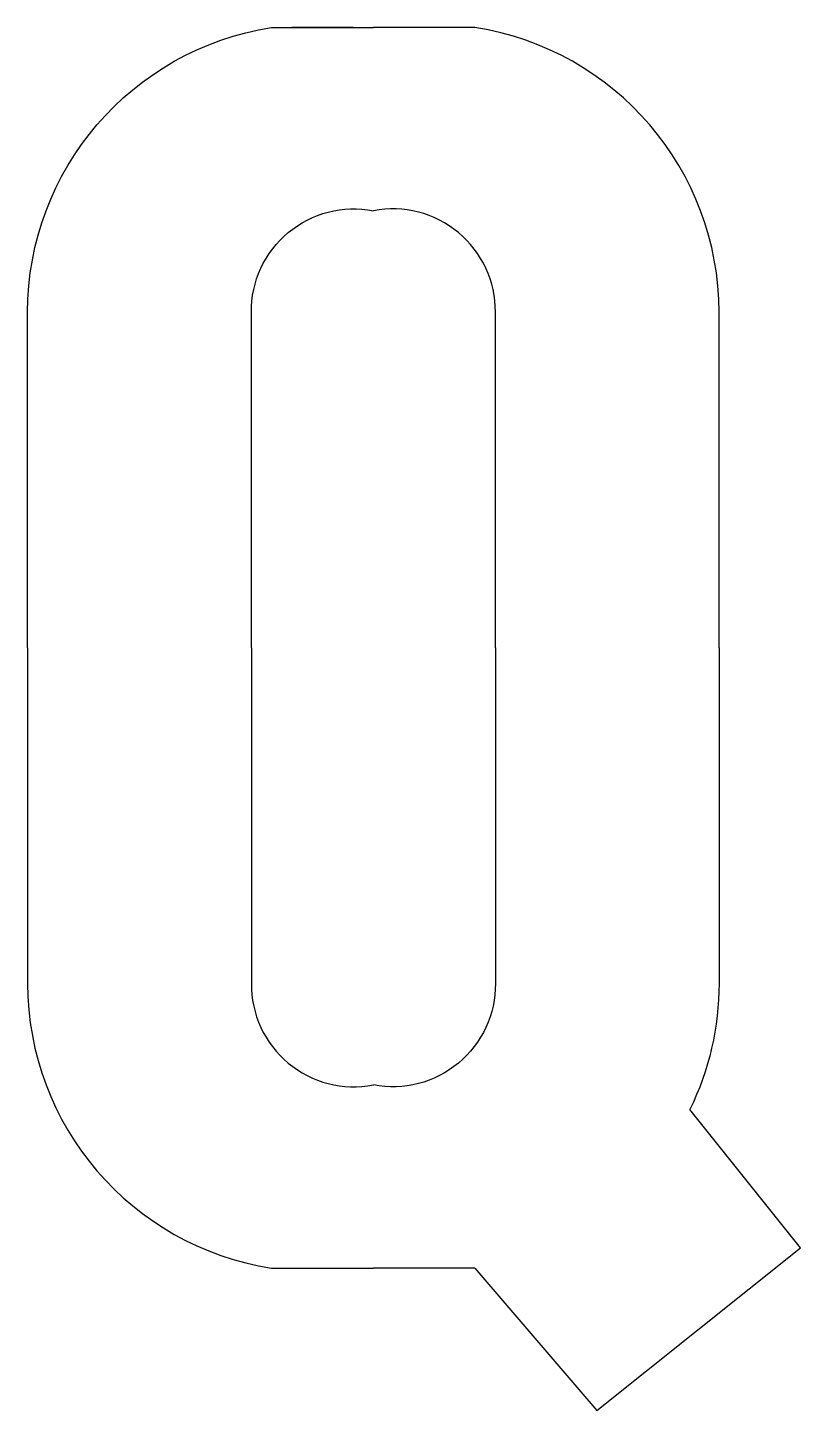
# Model space of a CAD drawing. Header units: inches. Extents: x 0 to 12.5, y -2.3 to 20.
import ezdxf

# ---------------------------------------------------------------- set-up
doc = ezdxf.new("R2010")
doc.units = ezdxf.units.IN
doc.header["$MEASUREMENT"] = 0
doc.layers.add('LETTERE', color=7, linetype='Continuous')

msp = doc.modelspace()

# ---------------------------------------------------------------- linework, layer by layer
at = {"layer": 'LETTERE', "color": 1}
for points in [[(0, 15.41, -0.369924), (3.934, 20, -0.076923)], [(11.148, 15.41, 0.369924), (7.213, 20, 0.076923)], [(3.607, 10), (3.607, 15.41, -0.474277), (5.574, 17.049)], [(7.541, 10), (7.541, 15.41, 0.474277), (5.574, 17.049)], [(3.607, 10), (3.607, 4.59, 0.474277), (5.574, 2.951)], [(7.541, 10), (7.541, 4.59, -0.474277), (5.574, 2.951)], [(0, 4.59, 0.369924), (3.934, 0, 0.076923)], [(11.148, 4.59, -0.113905), (10.678, 2.555, -0.076923)]]:
    msp.add_lwpolyline(points, format="xyb", dxfattribs=at)
for points in [[(3.934, 20), (5.574, 20)], [(5.246, 20), (4.262, 20)], [(7.213, 20), (5.574, 20)], [(0, 10), (0, 15.41)], [(11.148, 10), (11.148, 15.41)], [(0, 10), (0, 4.59)], [(11.148, 10), (11.148, 4.59)], [(7.213, 0), (9.18, -2.295), (12.459, 0.328), (10.678, 2.555)], [(3.934, 0), (5.574, 0)], [(7.213, 0), (5.574, 0)]]:
    msp.add_lwpolyline(points, dxfattribs=at)

doc.saveas('drawing.dxf')
